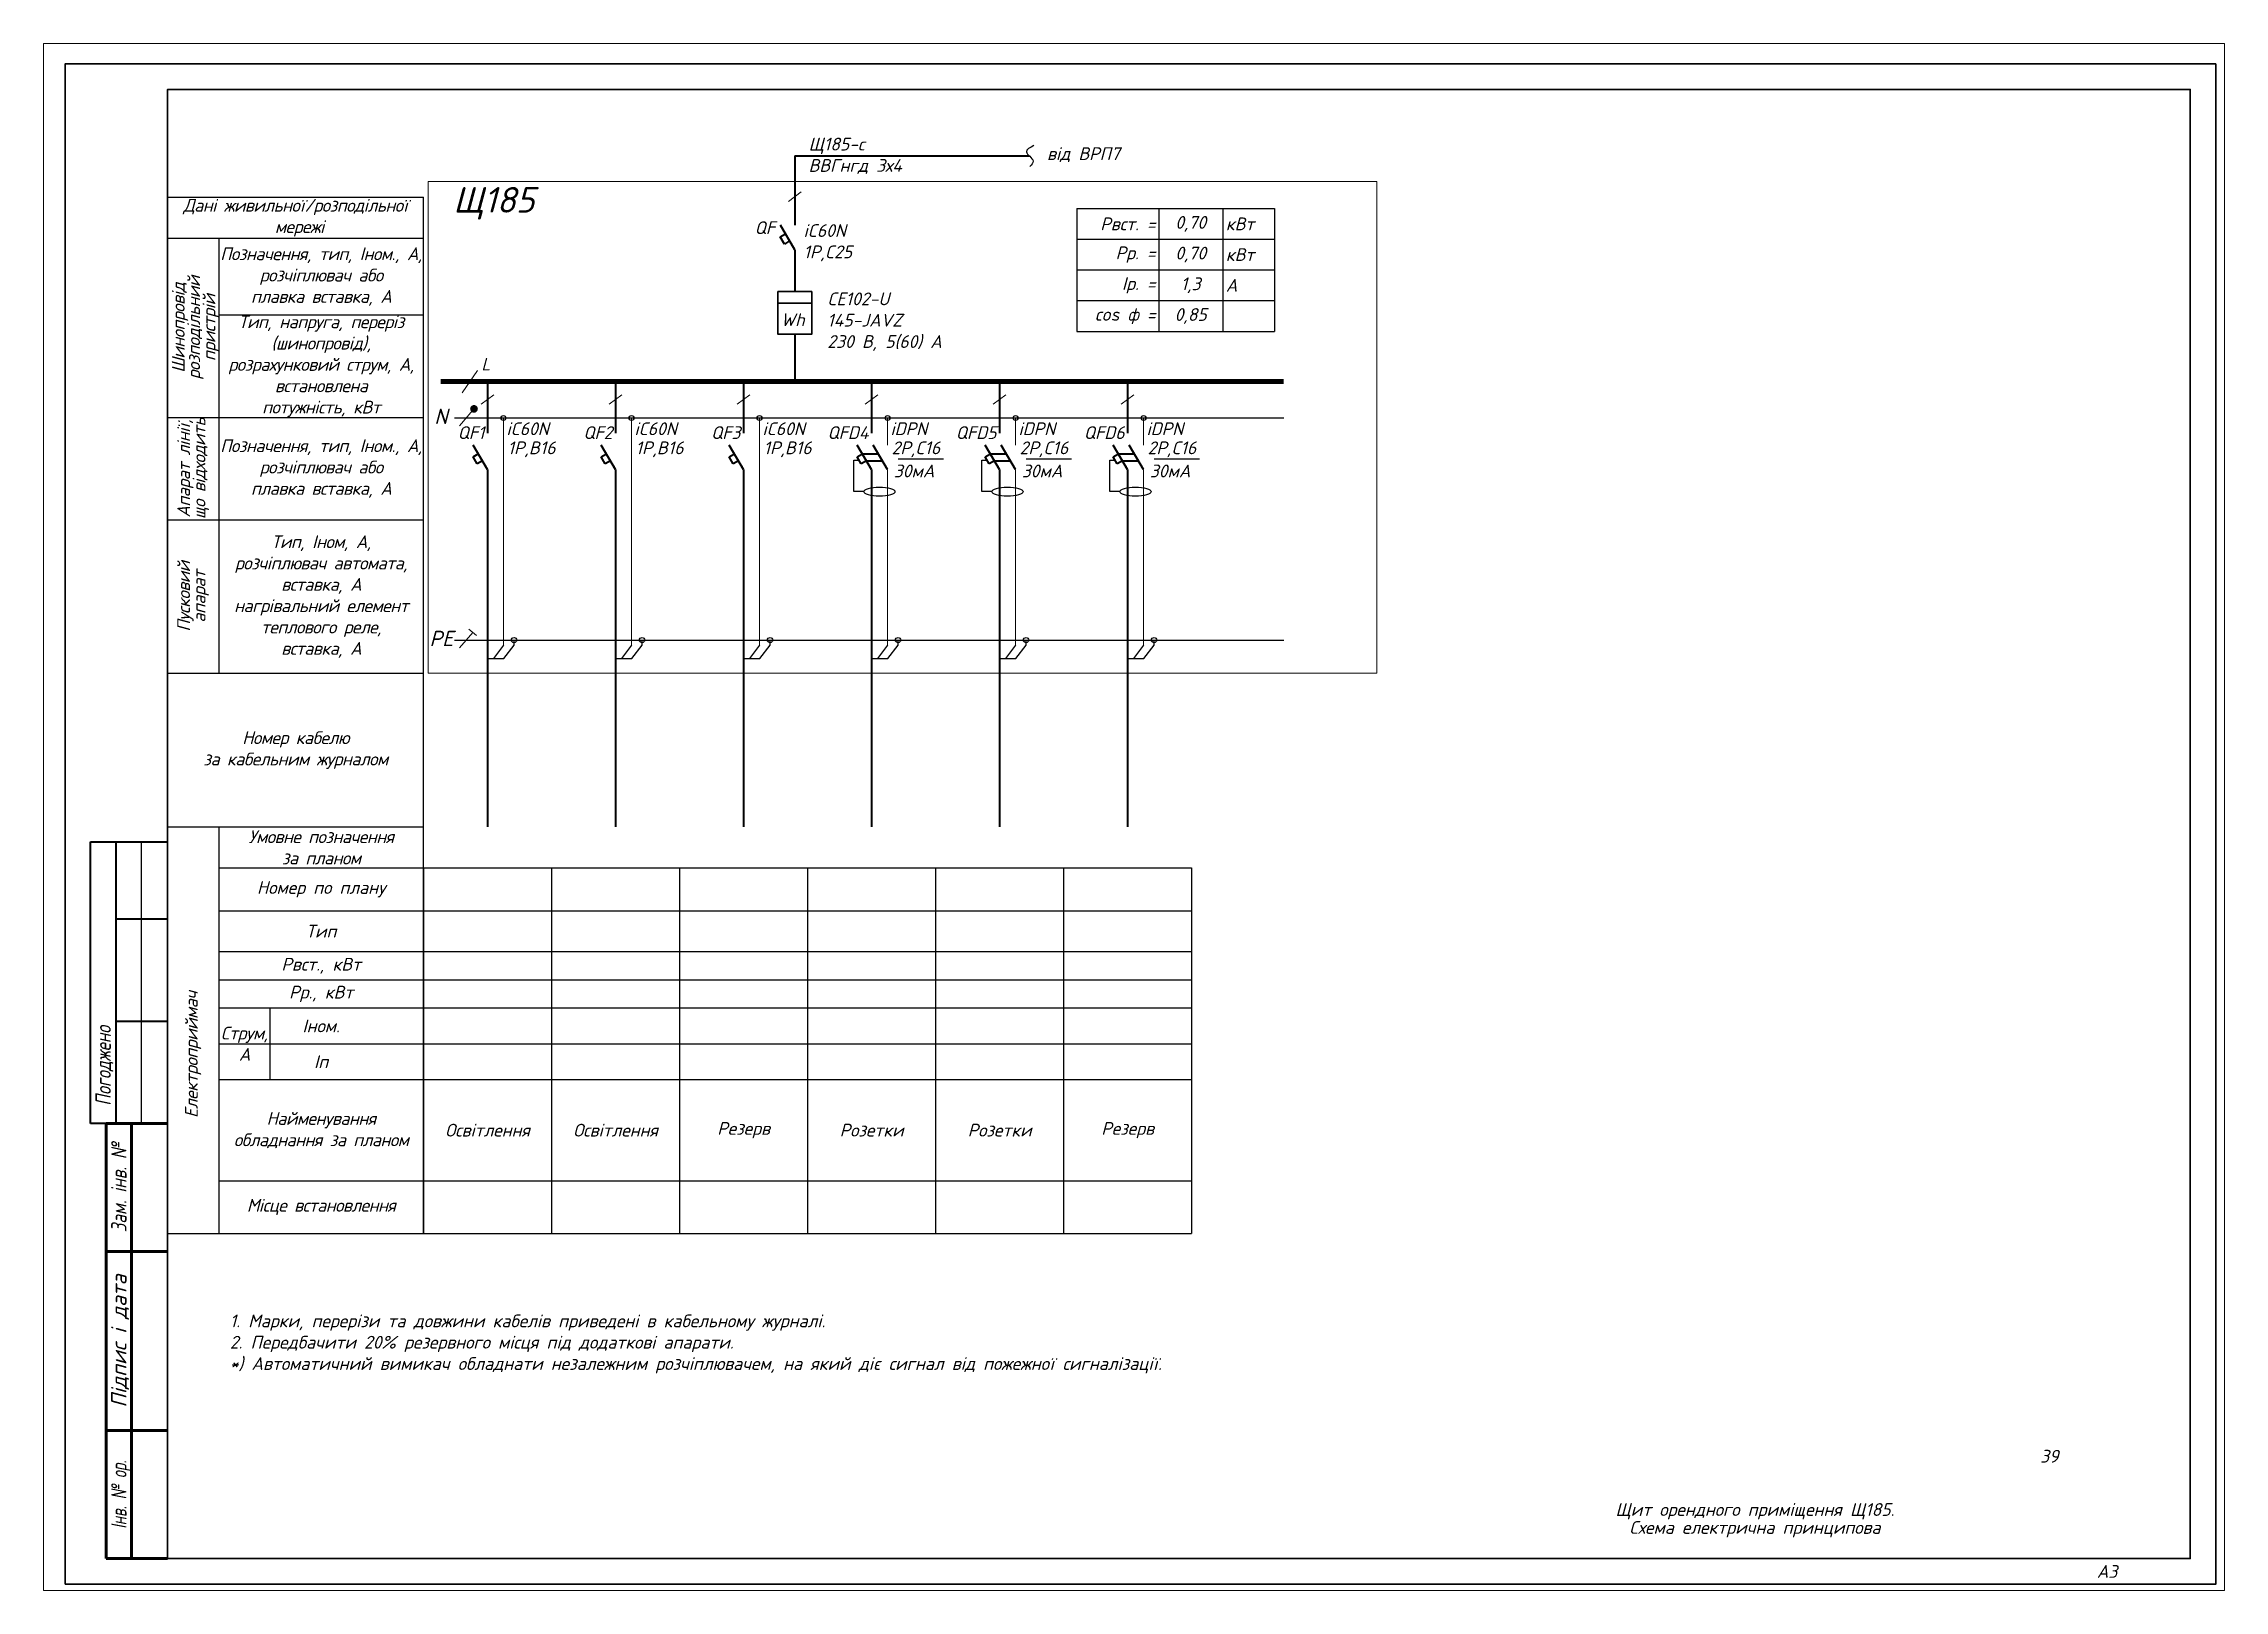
# Paper-space layout 'арк.39_Щ185_а3' of a CAD drawing. Header units: millimetres. Extents: x -4 to 422, y -1 to 301.
# The model-space entities are those that its viewports show. They can reach past a viewport. Long polylines and large blocks are cut down to what shows.
import ezdxf
from ezdxf.enums import TextEntityAlignment as Align

# ---------------------------------------------------------------- set-up
doc = ezdxf.new("R2010")
doc.units = ezdxf.units.MM
doc.linetypes.add('DASHDOTX2', pattern=[2, 1, -0.5, 0, -0.5])
doc.linetypes.add('DASHED', pattern=[9.525, 6.35, -3.175])
doc.layers.get('Defpoints').update_dxf_attribs({"color": 4})
doc.layers.add('Рамка внешняя', color=4, linetype='Continuous', lineweight=30, plot=False)
doc.layers.add('Схема', color=7, linetype='Continuous')
doc.styles.add('GOST 2.304', font='isocpeui.ttf')
doc.styles.add('ICO', font='isocpeui.ttf')
doc.styles.add('ГОСТ 2.304', font='isocpeui.ttf')
doc.styles.add('СГЕНЕРИР_СТИЛЬ_7', font='isocpeui.ttf')

# ---------------------------------------------------------------- blocks, each defined once
blk = doc.blocks.new('*T139')
at = {"color": 0, "lineweight": -2, "transparency": 16777216}
for p, q in [((0, 0), (4000, 0)), ((0, 0), (0, -7141)), ((4000, 0), (19000, 0)), ((4000, 0), (4000, -7141)), ((6500, 0), (6500, -6112)), ((9000, 0), (9000, -6112)), ((11500, 0), (11500, -6112)), ((14000, 0), (14000, -6112)), ((16500, 0), (16500, -7141)), ((19000, 0), (19000, -2737)), ((0, -837), (4000, -837)), ((4000, -837), (19000, -837)), ((0, -1637), (4000, -1637)), ((4000, -1637), (19000, -1637)), ((0, -2187), (4000, -2187)), ((4000, -2187), (19000, -2187)), ((0, -2737), (4000, -2737)), ((4000, -2737), (19000, -2737)), ((0, -3437), (4000, -3437)), ((4000, -3437), (19000, -3437)), ((19000, -3437), (19000, -7141)), ((0, -4137), (4000, -4137)), ((4000, -4137), (19000, -4137)), ((0, -6112), (4000, -6112)), ((4000, -6112), (19000, -6112)), ((0, -7141), (4000, -7141)), ((14000, -7141), (19000, -7141))]:
    blk.add_line(p, q, dxfattribs=at)
at = {"color": 0, "linetype": 'ByBlock', "lineweight": -2, "transparency": 16777216}
for p, q in [((19000, -2737), (19000, -3437)), ((6500, -6112), (6500, -7141)), ((9000, -6112), (9000, -7141)), ((11500, -6112), (11500, -7141)), ((14000, -6112), (14000, -7141)), ((4000, -7141), (14000, -7141))]:
    blk.add_line(p, q, dxfattribs=at)
at = {"color": 0, "transparency": 16777216, "char_height": 250, "attachment_point": 5, "style": 'GOST 2.304'}
for s, insert, width in [('Номер по плану', (2000, -418), 3880), ('Тип', (2000, -1237), 3880), ('Рвст., кВт', (2000, -1912), 3880), ('Рр., кВт', (2000, -2462), 3880), ('Іном.', (2000, -3087), 3880), ('Іп', (2000, -3787), 3880), ('{\\T0.95;\\C7;Найменування обладнання за планом}', (2000, -5124), 3880), ('Освітлення', (5250, -5124), 2380), ('Освітлення', (7750, -5124), 2380), ('Резерв', (10250, -5124), 2380), ('Розетки', (12750, -5124), 2380), ('Розетки', (15250, -5124), 2380), ('Резерв', (17750, -5124), 2380), ('{\\T0.95;\\C7;Місце встановлення}', (2000, -6626), 3880)]:
    blk.add_mtext(s, dxfattribs=dict(at, insert=insert, width=width))
blk = doc.blocks.new('*U161')
at = {"color": 0, "lineweight": 40}
for p, q in [((0, 0), (0, -1005)), ((0, -1720), (-280, -1240)), ((-284, -1468), (-180, -1408)), ((-204, -1607), (-284, -1468)), ((-100, -1547), (-204, -1607))]:
    blk.add_line(p, q, dxfattribs=at)
at = {"color": 0, "lineweight": 13}
blk.add_line((-124, -441), (124, -256), dxfattribs=at)
at = {"color": 0, "lineweight": 9}
for p, q in [((311, -711), (311, -1240)), ((311, -1240), (311, -1720)), ((311, -2461), (311, -1720)), ((311, -2941), (311, -2461)), ((311, -5151), (311, -2941))]:
    blk.add_line(p, q, dxfattribs=at)
at = {"lineweight": 40}
for p, q in [((0, -1720), (0, -2226)), ((0, -2226), (0, -2941)), ((0, -2941), (0, -4529))]:
    blk.add_line(p, q, dxfattribs=at)
at = {"color": 0}
blk.add_circle((311, -711), 46.3, dxfattribs=at)
at = {"color": 0, "lineweight": 40}
blk.add_point((-37, -1659), dxfattribs=at)
at = {"lineweight": 50, "style": 'ГОСТ 2.304'}
for tag, p in [('ТYPE', (369, -1046)), ('CURRENT', (391, -1419))]:
    blk.add_attdef(tag, p, '', height=250, dxfattribs=at)
at = {"style": 'ГОСТ 2.304'}
blk.add_attdef('QF', text='', height=250, dxfattribs=at).set_placement((-61, -997), align=Align.MIDDLE_RIGHT)
blk = doc.blocks.new('*U159')
at = {"color": 0, "lineweight": 40}
for p, q in [((0, 0), (0, -1005)), ((0, -1720), (-280, -1240)), ((311, -1720), (31, -1240)), ((-284, -1468), (-180, -1408)), ((-204, -1607), (-284, -1468)), ((-100, -1547), (-204, -1607)), ((-181, -1409), (130, -1409)), ((-100, -1547), (210, -1547))]:
    blk.add_line(p, q, dxfattribs=at)
at = {"color": 0, "lineweight": 13}
blk.add_line((-124, -441), (124, -256), dxfattribs=at)
at = {"color": 0, "lineweight": 9}
for p, q in [((311, -711), (311, -1240)), ((311, -2461), (311, -1720)), ((311, -2941), (311, -2461)), ((311, -5151), (311, -2941))]:
    blk.add_line(p, q, dxfattribs=at)
blk.add_line((516, -1512), (1402, -1512))
at = {"lineweight": 40}
for p, q in [((0, -1720), (0, -2226)), ((0, -2226), (0, -2941)), ((0, -2941), (0, -4529))]:
    blk.add_line(p, q, dxfattribs=at)
at = {"color": 0}
blk.add_lwpolyline([(-151, -2149), (-346, -2149), (-346, -1537), (-244, -1537)], dxfattribs=at)
blk.add_circle((311, -711), 46.3, dxfattribs=at)
blk.add_ellipse((153, -2149), major_axis=(-304, 0), ratio=0.29336, dxfattribs=at)
at = {"color": 0, "lineweight": 40}
blk.add_point((-37, -1659), dxfattribs=at)
at = {"lineweight": 50, "style": 'ГОСТ 2.304'}
for tag, p in [('ТYPE', (369, -1046)), ('CURRENT', (391, -1419)), ('D_CURRENT', (432, -1871))]:
    blk.add_attdef(tag, p, '', height=250, dxfattribs=at)
at = {"style": 'ГОСТ 2.304'}
blk.add_attdef('QF', text='', height=250, dxfattribs=at).set_placement((-61, -997), align=Align.MIDDLE_RIGHT)
blk = doc.blocks.new('*U129')
at = {"lineweight": 40}
for p, q in [((4.94, 90), (4.94, 145)), ((4.94, 145), (19.94, 145)), ((9.94, 145), (9.94, 90)), ((9.94, 130), (19.94, 130)), ((9.94, 110), (19.94, 110)), ((19.94, 90), (4.94, 90))]:
    blk.add_line(p, q, dxfattribs=at)
at = {"lineweight": 25}
blk.add_line((14.94, 90), (14.94, 145), dxfattribs=at)
at = {"linetype": 'Continuous', "lineweight": 60}
for p, q in [((8, 5), (8, 90)), ((8, 90), (20, 90)), ((13, 5), (13, 90)), ((8, 65), (20, 65)), ((8, 30), (20, 30)), ((20, 5), (8, 5))]:
    blk.add_line(p, q, dxfattribs=at)
at = {"lineweight": 30, "ltscale": 100}
blk.add_lwpolyline([(20, 5), (415, 5), (415, 292), (20, 292)], close=True, dxfattribs=at)
at = {"layer": 'Рамка внешняя', "ltscale": 100}
blk.add_lwpolyline([(0, 0), (420, 0), (420, 297), (0, 297)], close=True, dxfattribs=at)
at = {"linetype": 'Continuous', "lineweight": 25, "style": 'СГЕНЕРИР_СТИЛЬ_7'}
for s, width, p in [('Погоджено', 0.8, (7.44, 101.27)), ('Зам. інв. №', 0.8, (10.5, 77.5)), ('Інв. № ор.', 0.7, (10.5, 17.5))]:
    blk.add_text(s, height=3, rotation=90, dxfattribs=dict(at, width=width)).set_placement(p, align=Align.MIDDLE_CENTER)
blk.add_text('Підпис і дата', height=3, rotation=90, dxfattribs=at).set_placement((10.5, 47.5), align=Align.MIDDLE_CENTER)
at = {"layer": 'Схема', "linetype": 'Continuous', "style": 'ГОСТ 2.304'}
blk.add_text('А3', height=2.5, dxfattribs=at).set_placement((396.77, 1.24))
blk = doc.blocks.new('*T140')
at = {"color": 0, "linetype": 'ByBlock', "lineweight": -2, "transparency": 16777216}
for p, q in [((0, 0), (3860, 0)), ((0, 0), (0, -2400)), ((1600, 0), (1600, -2400)), ((2850, 0), (2850, -2400)), ((3860, 0), (3860, -2400)), ((0, -600), (3860, -600)), ((0, -1200), (3860, -1200)), ((0, -1800), (3860, -1800)), ((0, -2400), (3860, -2400))]:
    blk.add_line(p, q, dxfattribs=at)
at = {"color": 0, "transparency": 16777216, "char_height": 250, "style": 'ГОСТ 2.304'}
for s, insert, width, attachment_point in [('Рвст. =', (1540, -300), 1480, 6), ('0,70', (2225, -300), 1130, 5), ('кВт', (2910, -300), 890, 4), ('Рр. =', (1540, -900), 1480, 6), ('0,70', (2225, -900), 1130, 5), ('кВт', (2910, -900), 890, 4), ('Ір. =', (1540, -1500), 1480, 6), ('1,3', (2225, -1500), 1130, 5), ('А', (2910, -1500), 890, 4), ('сos ф =', (1540, -2100), 1480, 6), ('0,85', (2225, -2100), 1130, 5)]:
    blk.add_mtext(s, dxfattribs=dict(at, insert=insert, width=width, attachment_point=attachment_point))

msp = doc.modelspace()

# ---------------------------------------------------------------- linework, layer by layer
at = {"color": 7, "ltscale": 200}
for p, q in [((221926, -126743), (221926, -147980)), ((222926, -128356), (222926, -131856)), ((222926, -129856), (226926, -129856)), ((221926, -131856), (226926, -131856)), ((222926, -131856), (222926, -133856)), ((221926, -133856), (226926, -133856)), ((222926, -133856), (222926, -136856)), ((221926, -136856), (226926, -136856)), ((221926, -139856), (226926, -139856)), ((222926, -139856), (222926, -147796)), ((222926, -140656), (226926, -140656)), ((223926, -143392), (223926, -144792)), ((221926, -147796), (226926, -147796))]:
    msp.add_line(p, q, dxfattribs=at)
at = {"lineweight": 40, "ltscale": 200}
for p, q in [((234176, -126746), (238755, -126746)), ((234176, -126746), (234176, -128103)), ((228176, -135686), (228176, -139856)), ((230676, -135686), (230676, -139856)), ((233176, -135686), (233176, -139856)), ((235676, -135686), (235676, -139856)), ((238176, -135686), (238176, -139856)), ((240676, -135686), (240676, -139856))]:
    msp.add_line(p, q, dxfattribs=at)
at = {"ltscale": 200}
for p, q in [((221926, -127556), (226926, -127556)), ((226926, -147796), (226926, -127556)), ((221926, -128356), (226926, -128356))]:
    msp.add_line(p, q, dxfattribs=at)
at = {"color": 0, "lineweight": 13, "ltscale": 200}
msp.add_line((234052, -127637), (234300, -127452), dxfattribs=at)
at = {"color": 0, "lineweight": 40, "ltscale": 200}
for p, q in [((234176, -128583), (233896, -128103)), ((233892, -128332), (233996, -128272)), ((233972, -128470), (233892, -128332)), ((234076, -128410), (233972, -128470)), ((234176, -128583), (234176, -129398)), ((234176, -130231), (234176, -131157))]:
    msp.add_line(p, q, dxfattribs=at)
at = {"color": 7, "lineweight": 30, "ltscale": 200}
msp.add_line((233846, -129626), (234506, -129626), dxfattribs=at)
at = {"lineweight": 15, "ltscale": 200}
msp.add_line((227983, -130938), (227678, -131375), dxfattribs=at)
at = {"color": 0, "linetype": 'DASHDOTX2', "ltscale": 200}
for p, q in [((227530, -131868), (243726, -131868)), ((227530, -136207), (243726, -136207))]:
    msp.add_line(p, q, dxfattribs=at)
at = {"color": 0, "ltscale": 200}
for p, q in [((228693, -136307), (228693, -136207)), ((231193, -136307), (231193, -136207)), ((233693, -136307), (233693, -136207)), ((236193, -136307), (236193, -136207)), ((238693, -136307), (238693, -136207)), ((241193, -136307), (241193, -136207)), ((228167, -136568), (228491, -136568)), ((228487, -136308), (228290, -136568)), ((228491, -136568), (228693, -136307)), ((230667, -136568), (230991, -136568)), ((230987, -136308), (230790, -136568)), ((230991, -136568), (231193, -136307)), ((233167, -136568), (233491, -136568)), ((233487, -136308), (233290, -136568)), ((233491, -136568), (233693, -136307)), ((235667, -136568), (235991, -136568)), ((235987, -136308), (235790, -136568)), ((235991, -136568), (236193, -136307)), ((238167, -136568), (238491, -136568)), ((238487, -136308), (238290, -136568)), ((238491, -136568), (238693, -136307)), ((240667, -136568), (240991, -136568)), ((240987, -136308), (240790, -136568)), ((240991, -136568), (241193, -136307))]:
    msp.add_line(p, q, dxfattribs=at)
at = {"linetype": 'DASHED', "lineweight": 18, "ltscale": 50}
msp.add_lwpolyline([(227016, -127246), (245545, -127246), (245545, -136856), (227016, -136856)], close=True, dxfattribs=at)
at = {"color": 7, "lineweight": 30, "ltscale": 50}
msp.add_lwpolyline([(233846, -129398), (234506, -129398), (234506, -130231), (233846, -130231)], close=True, dxfattribs=at)
at = {"color": 0, "lineweight": 40, "ltscale": 50, "const_width": 100}
msp.add_lwpolyline([(227259, -131157), (243726, -131157)], dxfattribs=at)
at = {"lineweight": 20, "ltscale": 50}
for points in [[(227886, -131718), (227629, -132018)], [(227886, -136056), (227629, -136356)], [(227882, -136053), (227963, -136117), (227808, -135996)]]:
    msp.add_lwpolyline(points, dxfattribs=at)
at = {"lineweight": 9, "ltscale": 50, "const_width": 75}
msp.add_lwpolyline([(227874, -131690, 1), (227949, -131690, 1)], format="xyb", close=True, dxfattribs=at)
at = {"color": 0}
for centre in [(228693, -136207), (231193, -136207), (233693, -136207), (236193, -136207), (238693, -136207), (241193, -136207)]:
    msp.add_circle(centre, 51.8, dxfattribs=at)
msp.add_spline([(238845, -126547), (238701, -126670), (238829, -126850), (238765, -126957)], degree=3)

# ---------------------------------------------------------------- block references
at = {"xscale": 100, "yscale": 100, "zscale": 100}
msp.add_blockref('*U129', (219926, -154650), dxfattribs=at)
for name, p in [('*T140', (239683, -127776)), ('*T139', (222926, -140656))]:
    msp.add_blockref(name, p)
at = {"lineweight": 50}
for name, p, values in [('*U161', (228176, -131157), {'QF': 'QF1', 'ТYPE': 'iC60N', 'CURRENT': '1P,B16'}), ('*U161', (230676, -131157), {'QF': 'QF2', 'ТYPE': 'iC60N', 'CURRENT': '1P,B16'}), ('*U161', (233176, -131157), {'QF': 'QF3', 'ТYPE': 'iC60N', 'CURRENT': '1P,B16'}), ('*U159', (235676, -131157), {'QF': 'QFD4', 'ТYPE': 'iDPN', 'CURRENT': '2P,C16', 'D_CURRENT': '30мА'})]:
    msp.add_blockref(name, p, dxfattribs=at).add_auto_attribs(values)
for p, values in [((238176, -131157), {'QF': 'QFD5', 'ТYPE': 'iDPN', 'CURRENT': '2P,C16', 'D_CURRENT': '30мА'}), ((240676, -131157), {'QF': 'QFD6', 'ТYPE': 'iDPN', 'CURRENT': '2P,C16', 'D_CURRENT': '30мА'})]:
    msp.add_blockref('*U159', p).add_auto_attribs(values)

# ---------------------------------------------------------------- texts
at = {"color": 0, "lineweight": 40, "style": 'GOST 2.304'}
msp.add_text('Щ185', height=500, dxfattribs=at).set_placement((227505, -127856))
at = {"color": 7, "lineweight": 40, "style": 'ГОСТ 2.304'}
msp.add_text('Wh', height=250, dxfattribs=at).set_placement((233904, -130074))
at = {"color": 0, "lineweight": 9, "style": 'ICO'}
for s, height, p in [('L', 243, (228056, -130938)), ('N', 300, (227136, -131987)), ('PE', 300, (227043, -136325))]:
    msp.add_text(s, height=height, dxfattribs=at).set_placement(p)
at = {"linetype": 'Continuous', "char_height": 250, "style": 'ГОСТ 2.304'}
for s, insert, width, attachment_point in [('{\\C7;Щ185-с\\PВВГнгд 3х4}', (234445, -126746), 4000, 4), ('{\\C7;від ВРП7}', (239101, -126724), 4000, 4), ('{\\T0.95;Дані живильної/розподільної\\P мережі}', (224426, -127956), 5000, 5), ('{\\T0.95;Позначення, тип, Iном., А, розчіплювач або \\Pплавка вставка, А}', (224926, -129106), 4000, 5)]:
    msp.add_mtext(s, dxfattribs=dict(at, insert=insert, width=width, attachment_point=attachment_point))
at = {"color": 1, "linetype": 'Continuous', "char_height": 250, "attachment_point": 4, "style": 'ГОСТ 2.304'}
for s, insert, width in [('{\\C7;QF}', (233392, -128151), 562.36), ('{\\C7;iC60N\\P1P,C25}', (234347, -128444), 4000)]:
    msp.add_mtext(s, dxfattribs=dict(at, insert=insert, width=width))
at = {"color": 7, "linetype": 'Continuous', "char_height": 250, "attachment_point": 5, "rotation": 90, "line_spacing_factor": 0.72, "style": 'ГОСТ 2.304'}
for s, insert, width in [('{\\T0.95;Шинопровід\\Pрозподільний \\Pпристрій}', (222471, -130106), 3500), ('{\\T0.95;Апарат лінії, що відходить}', (222426, -132856), 2000), ('{\\T0.95;Пусковий \\Pапарат}', (222426, -135356), 3000), ('{\\T0.95;Електроприймач}', (222426, -144306), 8900)]:
    msp.add_mtext(s, dxfattribs=dict(at, insert=insert, width=width))
at = {"ltscale": 100, "insert": (234810, -129416, 0), "char_height": 250, "attachment_point": 1, "style": 'GOST 2.304'}
msp.add_mtext_dynamic_manual_height_columns('{\\C7;CE102-U \\P145-JAVZ\\P230 В, 5(60) А}', width=3835.63, gutter_width=1250, heights=[0], dxfattribs=at)
at = {"color": 7, "linetype": 'Continuous', "char_height": 250, "attachment_point": 5, "style": 'ГОСТ 2.304'}
for s, insert, width in [('{\\T0.95;Тип, напруга, переріз (шинопровід), розрахунковий струм, А, встановлена \\Pпотужність, кВт}', (224926, -130856), 4000), ('{\\T0.95;Позначення, тип, Iном., А, розчіплювач або \\Pплавка вставка, А}', (224926, -132856), 4000), ('{\\T0.95;Тип, Iном, А,\\Pрозчіплювач автомата,\\Pвставка, А\\Pнагрівальний елемент теплового реле,\\Pвставка, А}', (224926, -135356), 4000), ('{\\T0.95;Номер кабелю \\Pза кабельним журналом}', (224426, -138356), 5000), ('{\\T0.95;Умовне позначення \\Pза планом}', (224926, -140256), 4000), ('{\\T0.95;Струм, А}', (223426, -144092), 1000)]:
    msp.add_mtext(s, dxfattribs=dict(at, insert=insert, width=width))
at = {"lineweight": 15, "insert": (223143, -149381), "char_height": 250, "width": 18839.47, "attachment_point": 1, "style": 'ГОСТ 2.304'}
msp.add_mtext('{\\C7;1. Марки, перерізи та довжини кабелів приведені в кабельному журналі}.\\P{\\C7;2. Передбачити 20% резервного місця під додаткові апарати.\\P*) }Автоматичний вимикач обладнати незалежним розчіплювачем, на який діє сигнал від пожежної сигналізації.', dxfattribs=at)
at = {"linetype": 'Continuous', "lineweight": 25, "char_height": 250, "attachment_point": 5, "line_spacing_factor": 0.84, "style": 'GOST 2.304'}
for s, insert, width in [('{\\C7;39}', (258676, -152150), 1500), ('{\\C7;Щит орендного приміщення Щ185. \\PСхема електрична принципова }', (252926, -153400), 7000)]:
    msp.add_mtext(s, dxfattribs=dict(at, insert=insert, width=width))

psp = doc.layouts.new('арк.39_Щ185_а3')

# ---------------------------------------------------------------- viewports
at = {"layer": 'Defpoints'}
psp.add_viewport(center=(208.84, 149.86), size=(425.87, 302.1647), view_center_point=(240800.09, -139662.95), view_height=30216.4776, dxfattribs=at)

doc.saveas('drawing.dxf')
